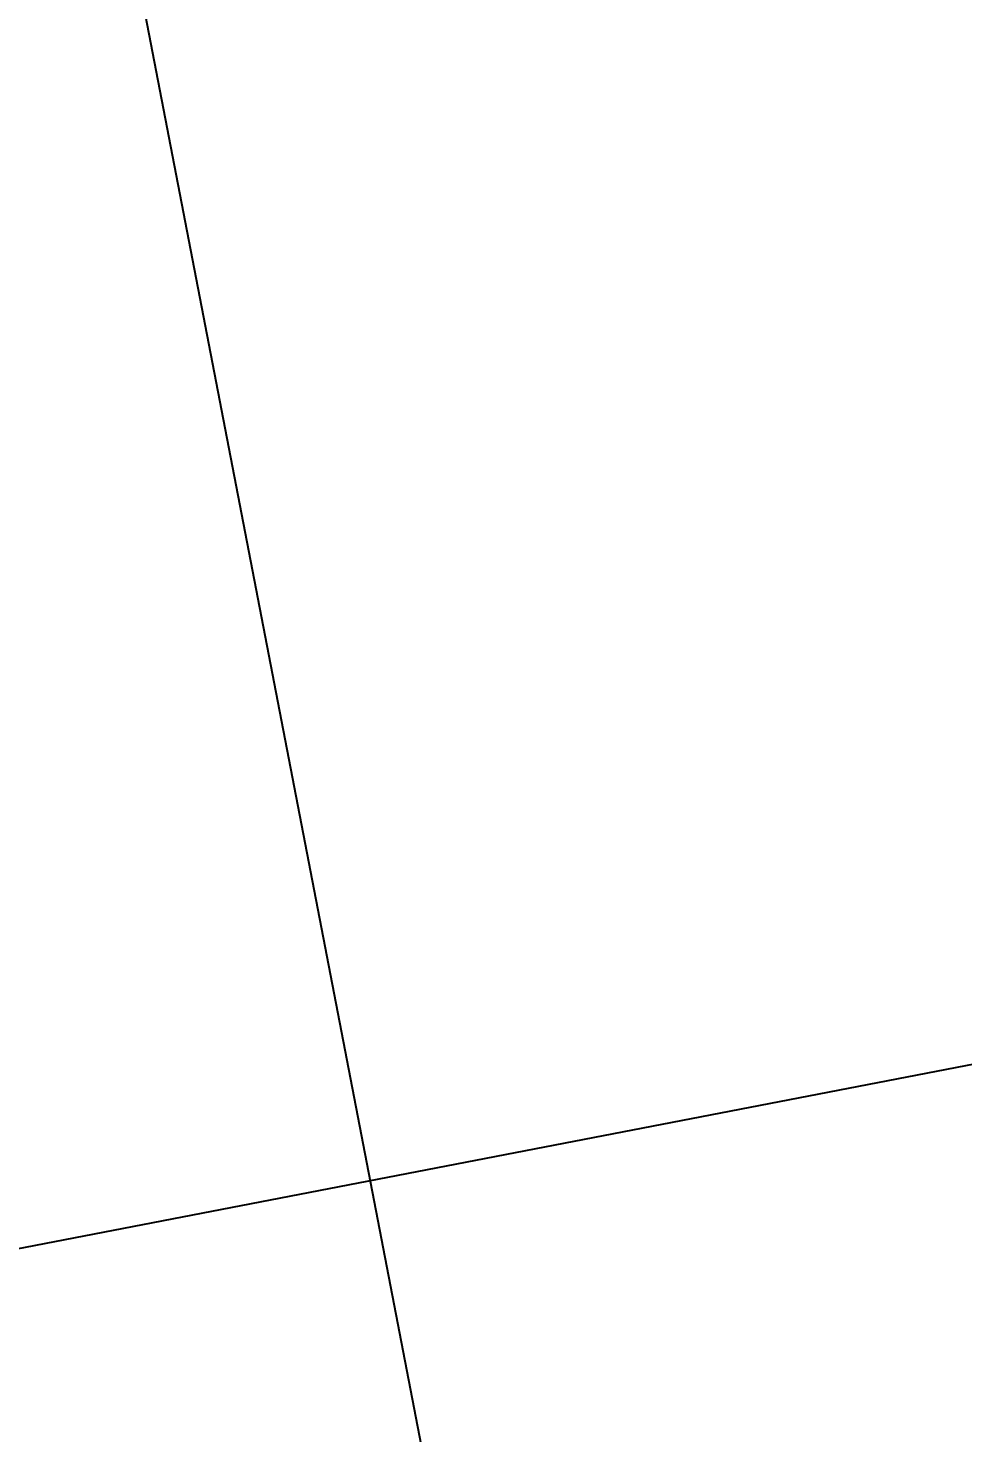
# Model space of a CAD drawing. Extents: x 650600 to 666820, y -4460 to 7020.
# Drawn here: x 659977.31054 to 659977.33059, y -410.17078 to -410.14067 of the extents above; entities that cross this region are included whole.
import ezdxf

# ---------------------------------------------------------------- set-up
doc = ezdxf.new("R2010")
doc.units = 0
doc.header["$LTSCALE"] = 200
doc.header["$MEASUREMENT"] = 0
doc.layers.add('LINEA_ANG', color=2, linetype='CONTINUOUS')
doc.layers.add('LINEE_PIASTRE', color=2, linetype='CONTINUOUS')

msp = doc.modelspace()

# ---------------------------------------------------------------- linework, layer by layer
at = {"layer": 'LINEA_ANG'}
msp.add_line((659785.855712, -447.088659), (659982.237261, -409.216674), dxfattribs=at)
at = {"layer": 'LINEE_PIASTRE'}
msp.add_line((660051.158877, -793.060773), (659905.351733, -36.99181), dxfattribs=at)

doc.saveas('drawing.dxf')
